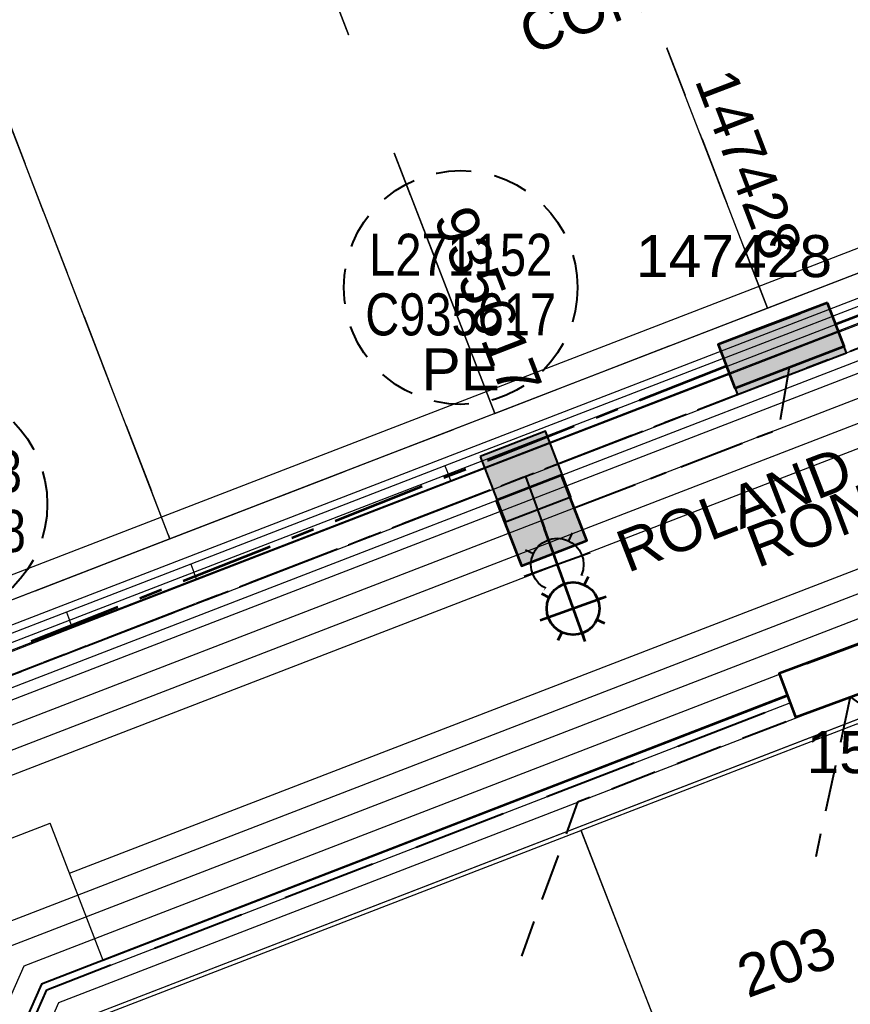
# Model space of a CAD drawing. Header units: metres. Extents: x 0 to 311631, y 0 to 6270612.
# Drawn here: x 311086.32 to 311121.85, y 6270106.08 to 6270148.21 of the extents above; entities that cross this region are included whole.
import ezdxf
from ezdxf import colors
from ezdxf.entities.mleader import LeaderData, LeaderLine
from ezdxf.enums import TextEntityAlignment as Align
from ezdxf.math import Vec2, Vec3

# ---------------------------------------------------------------- set-up
doc = ezdxf.new("R2010")
doc.units = ezdxf.units.M
for name, pattern in [('Cable Exist UG', [7, 4, -1, 1, -1]), ('Dash', [5, 3, -2]), ('IE Trench LV', [6, 4, -2])]:
    doc.linetypes.add(name, pattern=pattern)
doc.layers.get('0').update_dxf_attribs({"color": 6})
for name, color, linetype, lineweight in [('_User Miscellaneous1', 30, 'Continuous', 13), ('_User_HV_Exist', 1, 'Continuous', 35), ('_User_LV_Exist', 5, 'Continuous', 35), ('_User_SL_Exist', 4, 'Continuous', 35), ('Cadastre Developer_SP_EXT', 98, 'Continuous', 15), ('Cadastre Developer_SP_NEW', 92, 'Continuous', 15), ('Mains_HV_EXT', 13, 'Continuous', 25)]:
    doc.layers.add(name, color=color, linetype=linetype, lineweight=lineweight)
doc.layers.add('_User Miscellaneous10', color=252, linetype='Continuous', lineweight=13, plot=False, transparency=0.75)
doc.layers.add('Cadastre Roads_SP_NEW', color=214, linetype='Continuous', lineweight=15, transparency=0.65)
for name, color, linetype in [('Equip_SP_SL_EXT', 7, 'Continuous'), ('Equip_SP_SL_NEW', 2, 'Continuous'), ('Mains_HV_New_V17', 2, 'Cable x'), ('Mains_LV_New_T84', 2, 'Cable x'), ('Notes_SL_MISC', 4, 'Continuous'), ('Services_SP_NEW_UG', 2, 'IE Trench LV'), ('SupportsUG_SP_LV_EXT', 7, 'Continuous'), ('SupportsUG_SP_LV_NEW', 2, 'Continuous'), ('SupportsUG_SP_LV_SL_NEW', 2, 'Continuous'), ('Trench_SP_NEW', 2, 'Continuous')]:
    doc.layers.add(name, color=color, linetype=linetype)
doc.styles.add('ARIAL', font='arial.ttf', dxfattribs={"height": 2})
doc.styles.add('SL_LABEL', font='arial.ttf', dxfattribs={"height": 2})
doc.styles.get("Standard").update_dxf_attribs({"font": 'arial.ttf'})
doc.linetypes.add('Cable E UG', pattern='A,5,-0.1,["E",Standard,S=1.5,R=0,X=0,Y=-0.75],-1.45', length=6.55)
doc.linetypes.add('Cable x', pattern='A,4.5,-0.01,["X",Standard,S=1.25,R=0,X=0,Y=-0.65],-1.2', length=5.71)

# ---------------------------------------------------------------- blocks, each defined once
blk = doc.blocks.new('*U390')
for tag, height, rotation, flags, p in [('LANTNUMBER', 0.2, 270, 9, (-1.4, 2.6)), ('LOUTREACH', 0.2, 270, 9, (-1.4, 2.2)), ('LOUTREACHVOCAB', 0.2, 270, 9, (-1.4, 2)), ('LRATECODE', 0.2, 270, 9, (-1.4, 1.8)), ('LREMOVE', 0.2, 270, 9, (-1.4, 1.6)), ('LREPLACE', 0.2, 270, 9, (-1.4, 1.4)), ('LNUMBER', 1, 289.8132, 8, (2.991, 1.208)), ('LTYPEVOCAB', 0.2, 270, 9, (-1.4, 1)), ('LTYPE', 0.2, 270, 9, (-1.4, 1.2)), ('LEGEND', 0.2, 270, 9, (-1.4, 0.8)), ('SUBURB', 0.2, 270, 9, (-1.4, 0.6)), ('STREETNAME', 0.2, 270, 9, (-1.4, 0.4)), ('LOCATION', 0.2, 270, 9, (-1.4, 0.2)), ('LNEW', 0.2, 270, 9, (-6.4, 0)), ('LMASTVOCAB', 0.2, 270, 9, (-6.2, 0)), ('LMAST', 0.2, 270, 9, (-6, 0)), ('LLAMPVOCAB', 0.2, 270, 9, (-5.8, 0)), ('LLAMP', 0.2, 270, 9, (-5.6, 0)), ('LEXIST', 0.2, 270, 9, (-5.4, 0)), ('LCHARGE3PERCENT', 0.2, 270, 9, (-5.2, 0)), ('LCHARGE3', 0.2, 270, 9, (-5, 0)), ('LCHARGE2PERCENT', 0.2, 270, 9, (-4.8, 0)), ('LCHARGE2', 0.2, 270, 9, (-4.6, 0)), ('LCHARGE1PERCENT', 0.2, 270, 9, (-4.4, 0)), ('LCHARGE1', 0.2, 270, 9, (-4.2, 0)), ('LCATEGORY', 0.2, 270, 9, (-4, 0)), ('LBRACKETVOCAB', 0.2, 270, 9, (-3.8, 0)), ('LBRACKET', 0.2, 270, 9, (-3.6, 0)), ('LKINGHEIGHT', 0.2, 270, 9, (-3.4, 0)), ('CREPLACE', 0.2, 270, 9, (-3.2, 0)), ('CREMOVE', 0.2, 270, 9, (-3, 0)), ('CNUMBER', 0.2, 270, 9, (-2.8, 0)), ('CNEW', 0.2, 270, 9, (-2.6, 0)), ('CEXIST', 0.2, 270, 9, (-2.4, 0)), ('USAGE', 0.2, 270, 9, (-2.2, 0)), ('STATE', 0.2, 270, 9, (-2, 0)), ('OWNED_BY', 0.2, 270, 9, (-1.8, 0)), ('ORIENTATION', 0.2, 270, 9, (-1.6, 0)), ('OPERATING_VOLTAGE', 0.2, 270, 9, (-1.4, 0)), ('NOTES', 0.2, 270, 9, (-1.4, 0)), ('NO_PHASES', 0.2, 270, 9, (-1.2, 0)), ('LANTERN_TYPE', 0.2, 270, 9, (-1, 0)), ('LANTERN_PURPOSE', 0.2, 270, 9, (-0.8, 0)), ('CONTROL_TYPE', 0.2, 270, 9, (-0.6, 0)), ('CONSTRUCTED_VOLTAGE', 0.2, 270, 9, (-0.4, 0)), ('MAINTAINED_BY', 0.2, 270, 9, (-1.4, -0.663))]:
    blk.add_attdef(tag, text='', height=height, rotation=rotation, dxfattribs=dict(flags=flags)).set_placement(p, align=Align.MIDDLE_LEFT)
at = {"style": 'SL_LABEL'}
for tag, height, rotation, flags, p in [('ASSET_NUM', 1, 289.8132, 8, (4.873, 1.886)), ('STREET_CODE', 0.001, 270, 9, (0.001, 0))]:
    blk.add_attdef(tag, text='', height=height, rotation=rotation, dxfattribs=dict(at, flags=flags)).set_placement(p, align=Align.MIDDLE_LEFT)
for tag, p, height, flags in [('OPERATED_BY', (-1.4, -0.407), 0.2, 9), ('Z', (0, 0), 0.001, 1)]:
    blk.add_attdef(tag, p, '', height=height, rotation=270, dxfattribs=dict(flags=flags))
blk.add_wipeout([(3.487, 2.782), (2.277, 3.012), (1.328, 3.798), (1.558, 5.008), (2.343, 5.957), (3.554, 5.727), (4.503, 4.942), (4.273, 3.731)])
for p, q in [((1.56, 8.133), (2.534, 5.428)), ((2.407, 5.781), (3.424, 2.959)), ((3.554, 5.727), (3.394, 5.388)), ((4.327, 4.878), (1.504, 3.861)), ((1.558, 5.008), (1.897, 4.848)), ((4.327, 4.878), (3.974, 4.751)), ((1.857, 3.988), (1.504, 3.861)), ((4.273, 3.731), (3.933, 3.891)), ((2.277, 3.012), (2.437, 3.352)), ((3.297, 3.311), (3.424, 2.959))]:
    blk.add_line(p, q)
blk.add_circle((2.915, 4.37), 1.125)
blk = doc.blocks.new('*U389')
at = {"width": 0.9}
blk.add_attdef('ASSET_NUM', text='', height=2, dxfattribs=at).set_placement((4, 2), align=Align.MIDDLE_LEFT)
for tag, p, flags in [('SUBURB', (-2, 0), 1), ('STREETNAME', (-1.8, 0), 9), ('PARENT', (-1.6, 0), 9), ('NOTES', (-1.4, 0), 9), ('LOCATION', (-1.2, 0), 9), ('LEGEND', (-1, 0), 9), ('USAGE', (-0.8, 0), 9), ('SUPPORT_TYPE', (-0.6, 0), 9), ('STATE', (-0.4, 0), 9), ('OWNED_BY', (-0.2, 0), 9)]:
    blk.add_attdef(tag, p, '', height=0.2, rotation=270, dxfattribs=dict(flags=flags))
blk.add_wipeout([(1, 2.5), (1, -2.5), (-1, -2.5), (-1, 2.5)])
at = {"layer": 'SupportsUG_SP_LV_EXT'}
h = blk.add_hatch(color=256, dxfattribs=at)
h.dxf.hatch_style = 1
h.paths.add_polyline_path([(-1, 2.5), (-1, -1.25), (-1, 1.25), (-1, -2.5), (1, -2.5), (1, 2.5)])
blk.add_lwpolyline([(-1, 2.5), (-1, -1.25), (-1, 1.25), (-1, -2.5), (1, -2.5), (1, 2.5)], close=True)
blk = doc.blocks.new('*U388')
at = {"layer": 'Equip_SP_SL_EXT'}
h = blk.add_hatch(color=256, dxfattribs=at)
h.dxf.hatch_style = 1
h.paths.add_polyline_path([(-1.5, 1.5), (-1.5, -1.5), (1.5, -1.5), (1.5, 1.5)])
blk.add_lwpolyline([(-1.5, 1.5), (-1.5, -1.5), (1.5, -1.5), (1.5, 1.5)], close=True)
at = {"width": 0.9, "flags": 8}
blk.add_attdef('ASSET_NUM', text='', height=2, dxfattribs=at).set_placement((4, 2), align=Align.MIDDLE_LEFT)
at = {"flags": 1}
blk.add_attdef('Z', (-2.351, -1.813), '', height=0.2, rotation=270, dxfattribs=at)
at = {"flags": 9}
for tag, p in [('NOTES', (-2, -1.813)), ('SUBURB', (-1.8, -1.813)), ('STREETNAME', (-1.6, -1.813)), ('LOCATION', (-1.4, -1.813)), ('LEGEND', (-1.2, -1.813)), ('USAGE', (-1, -1.813)), ('STATE', (-0.8, -1.813)), ('OWNED_BY', (-0.6, -1.813)), ('COLUMN_TYPE', (-0.4, -1.813)), ('STREET_CODE', (-0.2, -1.813)), ('STRUCTURE_PLANT_NUMBER', (0.031, -1.813))]:
    blk.add_attdef(tag, text='', height=0.2, rotation=270, dxfattribs=at).set_placement(p, align=Align.MIDDLE_LEFT)
blk = doc.blocks.new('*U285')
at = {"linetype": 'Dash', "ltscale": 0.5}
blk.add_circle((0, 0), 5, dxfattribs=at)
at = {"insert": (0, -2.6), "char_height": 1.8, "attachment_point": 2}
blk.add_mtext('PE', dxfattribs=at)
at = {"width": 0.8}
blk.add_attdef('SNUMBER', text='', height=1.8, dxfattribs=at).set_placement((0, 0.5), align=Align.CENTER)
at = {"flags": 1}
blk.add_attdef('Z', (0, 0), '', height=0.2, dxfattribs=at)
at = {"width": 0.8}
blk.add_attdef('CNUMBER', text='', height=1.8, dxfattribs=at).set_placement((0, -0.25), align=Align.TOP_CENTER)
blk = doc.blocks.new('PILLAR_NEW')
at = {"width": 0.9}
blk.add_attdef('ASSET_NUM', text='', height=2, dxfattribs=at).set_placement((4, 2), align=Align.MIDDLE_LEFT)
for tag, p, flags in [('SUBURB', (-2, 0), 1), ('STREETNAME', (-1.8, 0), 9), ('PARENT', (-1.6, 0), 9), ('NOTES', (-1.4, 0), 9), ('LOCATION', (-1.2, 0), 9), ('LEGEND', (-1, 0), 9), ('USAGE', (-0.8, 0), 9), ('SUPPORT_TYPE', (-0.6, 0), 9), ('STATE', (-0.4, 0), 9), ('OWNED_BY', (-0.2, 0), 9)]:
    blk.add_attdef(tag, p, '', height=0.2, rotation=270, dxfattribs=dict(flags=flags))
blk.add_wipeout([(1, 2.5), (1, -2.5), (-1, -2.5), (-1, 2.5)])
blk.add_lwpolyline([(-1, 2.5), (-1, -1.25), (-1, 1.25), (-1, -2.5), (1, -2.5), (1, 2.5)], close=True)

msp = doc.modelspace()

# ---------------------------------------------------------------- linework, layer by layer
at = {"layer": '_User Miscellaneous1'}
for p, q in [((311104.511, 6270129.118), (311093.637, 6270124.912)), ((311104.511, 6270129.118), (311104.641, 6270128.782)), ((311104.77, 6270128.446), (311104.641, 6270128.782)), ((311104.77, 6270128.446), (311093.897, 6270124.24)), ((311093.637, 6270124.912), (311088.322, 6270122.856)), ((311093.637, 6270124.912), (311093.767, 6270124.576)), ((311093.897, 6270124.24), (311093.767, 6270124.576)), ((311093.897, 6270124.24), (311088.582, 6270122.184)), ((311088.322, 6270122.856), (311082.159, 6270120.472)), ((311088.322, 6270122.856), (311088.452, 6270122.52)), ((311088.582, 6270122.184), (311088.452, 6270122.52)), ((311088.582, 6270122.184), (311082.419, 6270119.8))]:
    msp.add_line(p, q, dxfattribs=at)
at = {"layer": 'Cadastre Developer_SP_EXT', "linetype": 'Dash'}
for points in [[(311116.357, 6270175.601), (311104.697, 6270171.098), (311118.305, 6270135.87), (311129.965, 6270140.375), (311116.357, 6270175.601)], [(311104.697, 6270171.098), (311093.037, 6270166.593), (311095.76, 6270159.543), (311106.645, 6270131.367), (311118.305, 6270135.87), (311104.697, 6270171.098)], [(311095.76, 6270159.543), (311081.864, 6270154.174), (311092.747, 6270125.998), (311106.645, 6270131.367), (311095.76, 6270159.543)], [(311081.864, 6270154.174), (311067.717, 6270148.71), (311077.161, 6270124.265), (311082.333, 6270121.975), (311092.747, 6270125.998), (311081.864, 6270154.174)]]:
    msp.add_lwpolyline(points, close=True, dxfattribs=at)
at = {"layer": 'Cadastre Developer_SP_NEW'}
for p, q in [((311118.305, 6270135.871), (311104.697, 6270171.097)), ((311118.305, 6270135.871), (311104.697, 6270171.097)), ((311106.645, 6270131.367), (311093.037, 6270166.593)), ((311106.645, 6270131.367), (311093.037, 6270166.593)), ((311095.761, 6270159.542), (311106.645, 6270131.367)), ((311095.761, 6270159.542), (311106.645, 6270131.367)), ((311092.747, 6270125.998), (311081.863, 6270154.174)), ((311092.747, 6270125.998), (311081.863, 6270154.174)), ((311129.965, 6270140.375), (311118.305, 6270135.871)), ((311129.965, 6270140.375), (311118.305, 6270135.871)), ((311118.305, 6270135.871), (311106.645, 6270131.367)), ((311118.305, 6270135.871), (311106.645, 6270131.367)), ((311106.645, 6270131.367), (311092.747, 6270125.998)), ((311106.645, 6270131.367), (311092.747, 6270125.998)), ((311092.747, 6270125.998), (311082.333, 6270121.975)), ((311092.747, 6270125.998), (311082.333, 6270121.975))]:
    msp.add_line(p, q, dxfattribs=at)
for points in [[(311110.336, 6270113.526), (311122.173, 6270118.099), (311134.198, 6270086.969), (311122.395, 6270082.398)], [(311086.533, 6270100.041), (311088.825, 6270105.215), (311110.327, 6270113.522), (311116.48, 6270097.697), (311091.222, 6270087.938)], [(311086.533, 6270100.041), (311088.825, 6270105.215), (311110.327, 6270113.522), (311116.48, 6270097.697), (311091.222, 6270087.938)]]:
    msp.add_lwpolyline(points, close=True, dxfattribs=at)
at = {"layer": 'Cadastre Roads_SP_NEW'}
for p in [(311084.769, 6270112.732), (311089.892, 6270107.958)]:
    msp.add_line(p, (311087.622, 6270113.834), dxfattribs=at)
at = {"layer": 'Mains_HV_EXT', "linetype": 'Cable Exist UG'}
msp.add_lwpolyline([(311246.037, 6270249.387), (311245.195, 6270247.982), (311245.195, 6270247.982), (311242.512, 6270242.812), (311239.993, 6270230.55), (311241.097, 6270229.863), (311241.097, 6270229.863), (311259.234, 6270219.697), (311261.451, 6270211.863), (311250.483, 6270192.237), (311249.89, 6270191.178), (311249.89, 6270191.178), (311247.575, 6270187.035), (311247.575, 6270187.035, -0.174884), (311238.349, 6270179.026), (311238.349, 6270179.026), (311223.981, 6270173.476), (311093.828, 6270123.2), (311093.828, 6270123.2), (311082.255, 6270118.729), (311074.691, 6270122.141), (311083.586, 6270098.998)], format="xyb", dxfattribs=at)
at = {"layer": 'Services_SP_NEW_UG', "color": 2, "ltscale": 0.5, "flags": 128}
for points in [[(311121.85, 6270119.231), (311133.577, 6270123.76), (311139.773, 6270120.503)], [(311121.85, 6270119.231), (311120.37, 6270112.389)], [(311121.85, 6270119.231), (311127.495, 6270115.09)]]:
    msp.add_lwpolyline(points, dxfattribs=at)

# ---------------------------------------------------------------- block references
at = {"layer": 'Notes_SL_MISC', "linetype": 'ByBlock', "lineweight": -2}
ref = msp.add_blockref('*U285', (311105.185, 6270136.752), dxfattribs=at)
ref.add_attrib('SNUMBER', 'L271152', dxfattribs={"layer": '0', "height": 1.8, "width": 0.8}).set_placement((311105.185, 6270137.252), align=Align.CENTER)
ref.add_attrib('CNUMBER', 'C935617', dxfattribs={"height": 1.8, "width": 0.8}).set_placement((311105.185, 6270136.502), align=Align.TOP_CENTER)
ref = msp.add_blockref('*U285', (311082.501, 6270127.484), dxfattribs=at)
ref.add_attrib('SNUMBER', 'L271153', dxfattribs={"layer": '0', "height": 1.8, "width": 0.8}).set_placement((311082.501, 6270127.984), align=Align.CENTER)
ref.add_attrib('CNUMBER', 'C935618', dxfattribs={"height": 1.8, "width": 0.8}).set_placement((311082.501, 6270127.234), align=Align.TOP_CENTER)

# ---------------------------------------------------------------- texts
at = {"layer": 'Cadastre Developer_SP_NEW', "style": 'ARIAL'}
msp.add_text('203', height=1.8, rotation=20.3089, dxfattribs=at).set_placement((311119.613, 6270106.552), align=Align.BOTTOM_CENTER)
at = {"layer": 'Cadastre Developer_SP_NEW', "insert": (311117.238, 6270126.421), "char_height": 1.8, "attachment_point": 1, "rotation": 20.6982, "style": 'ARIAL'}
msp.add_mtext_dynamic_manual_height_columns('RONALD GARROS CRESCENT', width=49.8285, gutter_width=20, heights=[0], dxfattribs=at)

# ---------------------------------------------------------------- next in the draw order: block references
at = {"layer": 'Equip_SP_SL_NEW', "linetype": 'Cable E UG', "lineweight": -3}
msp.add_blockref('*U390', (311106.399, 6270120.525), dxfattribs=at)
at = {"layer": 'SupportsUG_SP_LV_NEW'}
ref = msp.add_blockref('*U389', (311119, 6270133.995), dxfattribs=dict(at, rotation=290.9249820367665))
ref.add_attrib('ASSET_NUM', '147428', dxfattribs={"layer": '0', "height": 1.8, "rotation": 290.925}).set_placement((311116.02, 6270145.947), align=Align.MIDDLE_LEFT)

# ---------------------------------------------------------------- next in the draw order: linework, layer by layer
at = {"layer": '_User_LV_Exist', "linetype": 'Cable Exist UG', "flags": 128}
msp.add_lwpolyline([(311163.191, 6270151.387), (311121.224, 6270135.176)], dxfattribs=at)

# ---------------------------------------------------------------- next in the draw order: block references
at = {"layer": 'SupportsUG_SP_LV_SL_NEW'}
ref = msp.add_blockref('*U388', (311107.958, 6270128.658), dxfattribs=dict(at, rotation=21.1703830387529))
ref.add_attrib('ASSET_NUM', '935617', dxfattribs={"layer": '0', "height": 1.8, "rotation": 291.1208}).set_placement((311104.846, 6270140.082), align=Align.MIDDLE_LEFT)

# ---------------------------------------------------------------- next in the draw order: block references
at = {"layer": '_User_LV_Exist', "linetype": 'Cable E UG', "lineweight": -3}
msp.add_blockref('*U390', (311107.077, 6270118.643), dxfattribs=at)

# ---------------------------------------------------------------- next in the draw order: linework, layer by layer
at = {"layer": '_User_LV_Exist', "linetype": 'Cable Exist UG', "flags": 128}
msp.add_lwpolyline([(311116.553, 6270133.39), (311082.281, 6270119.811), (311075.549, 6270122.888), (311067.747, 6270143.01)], dxfattribs=at)

# ---------------------------------------------------------------- next in the draw order: block references
at = {"layer": '_User_LV_Exist', "rotation": 21.1703830387529}
msp.add_blockref('*U388', (311108.637, 6270126.776), dxfattribs=at)

# ---------------------------------------------------------------- next in the draw order: block references
at = {"layer": '_User_LV_Exist'}
ref = msp.add_blockref('*U389', (311118.894, 6270134.276), dxfattribs=dict(at, rotation=290.9249820367665))
ref.add_attrib('ASSET_NUM', '147428', dxfattribs={"layer": '0', "height": 1.8}).set_placement((311112.682, 6270138.096), align=Align.MIDDLE_LEFT)

# ---------------------------------------------------------------- next in the draw order: linework, layer by layer
at = {"layer": '_User Miscellaneous1'}
for p, q in [((311127.659, 6270138.048), (311104.511, 6270129.118)), ((311127.919, 6270137.376), (311104.77, 6270128.446))]:
    msp.add_line(p, q, dxfattribs=at)
at = {"layer": '_User Miscellaneous10', "flags": 128}
for points in [[(311045.614, 6270186.505), (311050.824, 6270198.274), (311191.933, 6270252.782, -0.183313), (311207.539, 6270252.876, -0.042595), (311211.557, 6270250.926), (311262.632, 6270222.381), (311265.751, 6270211.358), (311251.194, 6270185.311, -0.178632), (311239.726, 6270175.27), (311082.151, 6270114.401), (311071.675, 6270119.038)], [(311046.696, 6270186.479), (311051.571, 6270197.49), (311192.293, 6270251.849, -0.183249), (311207.186, 6270251.941, -0.042679), (311211.057, 6270250.06), (311261.782, 6270221.71), (311264.676, 6270211.484), (311250.318, 6270185.794, -0.17872), (311239.367, 6270176.203), (311082.177, 6270115.483), (311072.459, 6270119.785)], [(311047.778, 6270186.453), (311052.317, 6270196.707), (311192.653, 6270250.916, -0.18318), (311206.832, 6270251.006, -0.042767), (311210.556, 6270249.194), (311260.933, 6270221.039), (311263.601, 6270211.61), (311249.443, 6270186.277, -0.178815), (311239.008, 6270177.137), (311082.203, 6270116.565), (311073.243, 6270120.532)], [(311048.86, 6270186.427), (311053.064, 6270195.923), (311193.014, 6270249.984, -0.183104), (311206.478, 6270250.07, -0.042859), (311210.056, 6270248.328), (311260.084, 6270220.368), (311262.526, 6270211.737), (311248.567, 6270186.759, -0.178917), (311238.65, 6270178.07), (311082.229, 6270117.647), (311074.026, 6270121.279)], [(311049.942, 6270186.401), (311053.811, 6270195.14), (311193.374, 6270249.051, -0.18302), (311206.124, 6270249.135, -0.042955), (311209.555, 6270247.462), (311259.234, 6270219.697), (311261.451, 6270211.863), (311247.691, 6270187.242, -0.179027), (311238.291, 6270179.004), (311082.255, 6270118.729), (311074.81, 6270122.025)], [(311051.024, 6270186.375), (311054.557, 6270194.356), (311193.734, 6270248.118, -0.182926), (311205.77, 6270248.2, -0.043056), (311209.054, 6270246.596), (311258.385, 6270219.027), (311260.376, 6270211.989), (311246.815, 6270187.724, -0.179147), (311237.932, 6270179.937), (311082.281, 6270119.811), (311075.593, 6270122.772)], [(311052.106, 6270186.349), (311055.304, 6270193.572), (311194.095, 6270247.185, -0.182821), (311205.416, 6270247.264, -0.043162), (311208.553, 6270245.731), (311257.535, 6270218.356), (311259.301, 6270212.115), (311245.938, 6270188.206, -0.179279), (311237.573, 6270180.871), (311082.307, 6270120.893), (311076.377, 6270123.519)], [(311053.188, 6270186.323), (311056.051, 6270192.789), (311194.455, 6270246.252, -0.182703), (311205.063, 6270246.329, -0.043273), (311208.051, 6270244.866), (311256.686, 6270217.685), (311258.226, 6270212.242), (311245.062, 6270188.688, -0.179423), (311237.215, 6270181.804), (311082.333, 6270121.975), (311077.16, 6270124.265)], [(311054.271, 6270186.297), (311056.798, 6270192.005), (311194.815, 6270245.32, -0.182569), (311204.709, 6270245.393, -0.043391), (311207.549, 6270244.001), (311255.836, 6270217.014), (311257.151, 6270212.368), (311244.186, 6270189.169, -0.179582), (311236.856, 6270182.737), (311082.359, 6270123.058), (311077.944, 6270125.012)]]:
    msp.add_lwpolyline(points, format="xyb", close=True, dxfattribs=at)
at = {"layer": '_User Miscellaneous10', "color": 4, "flags": 128}
msp.add_lwpolyline([(311051.349, 6270186.367), (311054.781, 6270194.121), (311193.842, 6270247.838, -0.182896), (311205.664, 6270247.919, -0.043087), (311208.904, 6270246.337), (311258.13, 6270218.825), (311260.054, 6270212.027), (311246.552, 6270187.868, -0.179186), (311237.824, 6270180.217), (311082.289, 6270120.136), (311075.828, 6270122.996)], format="xyb", close=True, dxfattribs=at)
at = {"layer": '_User Miscellaneous10', "flags": 128}
for points in [[(311111.245, 6270022.153), (311081.047, 6270100.329), (311085.013, 6270109.289), (311165.369, 6270140.329), (311174.329, 6270136.362), (311195.472, 6270081.628)], [(311105.87, 6270038.843), (311082.129, 6270100.303), (311085.76, 6270108.505), (311165.343, 6270139.247), (311173.545, 6270135.616), (311194.539, 6270081.267)], [(311121.52, 6270001.103), (311083.211, 6270100.277), (311086.507, 6270107.722), (311165.317, 6270138.165), (311172.762, 6270134.869), (311193.606, 6270080.907)], [(311122.453, 6270001.463), (311084.293, 6270100.251), (311087.254, 6270106.938), (311165.291, 6270137.083), (311171.978, 6270134.122), (311192.674, 6270080.547)], [(311123.386, 6270001.823), (311085.375, 6270100.225), (311088, 6270106.155), (311165.265, 6270136.001), (311171.195, 6270133.376), (311191.741, 6270080.186)], [(311097.017, 6270072.862), (311086.457, 6270100.199), (311088.747, 6270105.371), (311165.238, 6270134.919), (311170.411, 6270132.629), (311190.808, 6270079.826)]]:
    msp.add_lwpolyline(points, dxfattribs=at)
at = {"layer": '_User Miscellaneous10', "color": 4, "flags": 128}
msp.add_lwpolyline([(311096.422, 6270069.683), (311084.618, 6270100.243), (311087.478, 6270106.703), (311165.283, 6270136.758), (311171.743, 6270133.898), (311192.394, 6270080.439)], dxfattribs=at)
at = {"layer": '_User_SL_Exist', "color": 4, "linetype": 'Cable Exist UG', "lineweight": -3, "ltscale": 0.7, "flags": 128}
msp.add_lwpolyline([(311110.035, 6270127.318), (311118.801, 6270130.702), (311119.251, 6270133.342)], dxfattribs=at)
at = {"layer": 'Cadastre Roads_SP_NEW'}
for p, q in [((311082.607, 6270118.329), (311238.529, 6270178.56)), ((311088.451, 6270111.689), (311161.211, 6270139.795)), ((311089.892, 6270107.958), (311162.652, 6270136.064))]:
    msp.add_line(p, q, dxfattribs=at)
at = {"layer": 'Mains_HV_New_V17', "color": 1, "linetype": 'Cable Exist UG', "flags": 128}
msp.add_lwpolyline([(311270.762, 6270253.121), (311263.444, 6270240.027), (311250.351, 6270247.345), (311246.448, 6270240.361), (311243.749, 6270228.352), (311247.11, 6270226.473), (311259.234, 6270219.697), (311261.451, 6270211.863), (311247.691, 6270187.242, -0.179797), (311238.291, 6270179.004), (311082.255, 6270118.729), (311074.81, 6270122.025), (311083.211, 6270100.277), (311094.92, 6270069.965), (311097.072, 6270070.796), (311098.903, 6270065.998)], format="xyb", dxfattribs=at)

# ---------------------------------------------------------------- next in the draw order: texts
at = {"layer": '_User_HV_Exist', "style": 'ARIAL'}
msp.add_text('ROLAND   GARROS  CRESCENT ', height=1.8, rotation=21.1205, dxfattribs=at).set_placement((311112.321, 6270124.529))

# ---------------------------------------------------------------- next in the draw order: block references
at = {"layer": 'SupportsUG_SP_LV_NEW'}
ref = msp.add_blockref('PILLAR_NEW', (311121.504, 6270120.169), dxfattribs=dict(at, rotation=290.2831850523721))
ref.add_attrib('ASSET_NUM', '151911', dxfattribs={"layer": '0', "height": 1.8, "rotation": 290.2832}).set_placement((311124.729, 6270116.015), align=Align.MIDDLE_LEFT)

# ---------------------------------------------------------------- next in the draw order: linework, layer by layer
at = {"layer": '_User Miscellaneous10', "color": 3, "flags": 128}
msp.add_lwpolyline([(311091.063, 6270088.275), (311086.457, 6270100.199), (311088.747, 6270105.371), (311122.204, 6270118.295)], dxfattribs=at)
at = {"layer": 'Mains_LV_New_T84', "color": 6, "flags": 128}
msp.add_lwpolyline([(311119.159, 6270119.302), (311087.254, 6270106.938), (311084.293, 6270100.251), (311093.298, 6270076.921)], dxfattribs=at)
at = {"layer": 'Services_SP_NEW_UG', "color": 2, "ltscale": 0.5, "flags": 128}
msp.add_lwpolyline([(311121.905, 6270119.252), (311110.179, 6270114.722), (311107.781, 6270108.145)], dxfattribs=at)
at = {"layer": 'Trench_SP_NEW', "linetype": 'IE Trench LV', "flags": 128}
msp.add_lwpolyline([(311084.618, 6270100.243), (311087.478, 6270106.703), (311119.275, 6270118.986)], dxfattribs=at)

# ---------------------------------------------------------------- next in the draw order: block references
at = {"layer": '_User_LV_Exist'}
ref = msp.add_blockref('PILLAR_NEW', (311121.504, 6270120.169), dxfattribs=dict(at, rotation=290.2831850523721))
ref.add_attrib('ASSET_NUM', '151911', dxfattribs={"layer": '0', "height": 1.8}).set_placement((311119.979, 6270116.871), align=Align.MIDDLE_LEFT)

# ---------------------------------------------------------------- next in the draw order: leaders
at = {"layer": 'Cadastre Developer_SP_NEW'}
ml = msp.add_multileader_mtext('Standard', dxfattribs=at)
ml.set_content('{\\C7;CONSTRUCTED UNDER URS18697}', color=256)
ml.set_leader_properties()
ml.build(insert=Vec2(0, 0))
ml.multileader.update_dxf_attribs({"leader_type": 2, "has_text_frame": 1, "text_left_attachment_type": 2, "text_right_attachment_type": 2, "dogleg_length": 0.01, "arrow_head_size": 2.5})
ctx = ml.context
ctx.base_point, ctx.char_height, ctx.arrow_head_size, ctx.landing_gap_size, ctx.plane_origin, ctx.plane_x_axis, ctx.plane_y_axis = Vec3(311107.02, 6270147.183), 1.8, 2.5, 1, Vec3(312440.418, 6270586.164), Vec3(0.932823, 0.360336), Vec3(-0.360336, 0.932823)
ctx.left_attachment, ctx.right_attachment, ctx.text_align_type = 2, 2, 1
notes = []
notes.append((ctx, [(0, (0, 0, 0), (0, 0), (1, 0), 1, [])]))
ctx.mtext.insert, ctx.mtext.text_direction, ctx.mtext.rotation, ctx.mtext.width, ctx.mtext.defined_height, ctx.mtext.alignment, ctx.mtext.flow_direction = Vec3(311127.057, 6270155.921), Vec3(0.932823, 0.360336), 0.368628, 65.08133, 51.825, 2, 5
ctx.mtext.has_bg_fill, ctx.mtext.bg_color, ctx.mtext.bg_scale_factor, ctx.mtext.bg_transparency, ctx.mtext.use_window_bg_color = 1, -1073741824, 2, 0, 1
for ctx, leaders in notes:
    for number, flags, end, landing, length, lines in leaders:
        leader = LeaderData()
        leader.index, (leader.has_last_leader_line, leader.has_dogleg_vector, leader.attachment_direction) = number, flags
        leader.last_leader_point, leader.dogleg_vector, leader.dogleg_length = Vec3(end), Vec3(landing), length
        for number, points, colour, breaks in lines:
            line = LeaderLine()
            line.index, line.vertices, line.color, line.breaks = number, Vec3.list(points), colors.encode_raw_color(colour), breaks
            leader.lines.append(line)
        ctx.leaders.append(leader)

doc.saveas('drawing.dxf')
